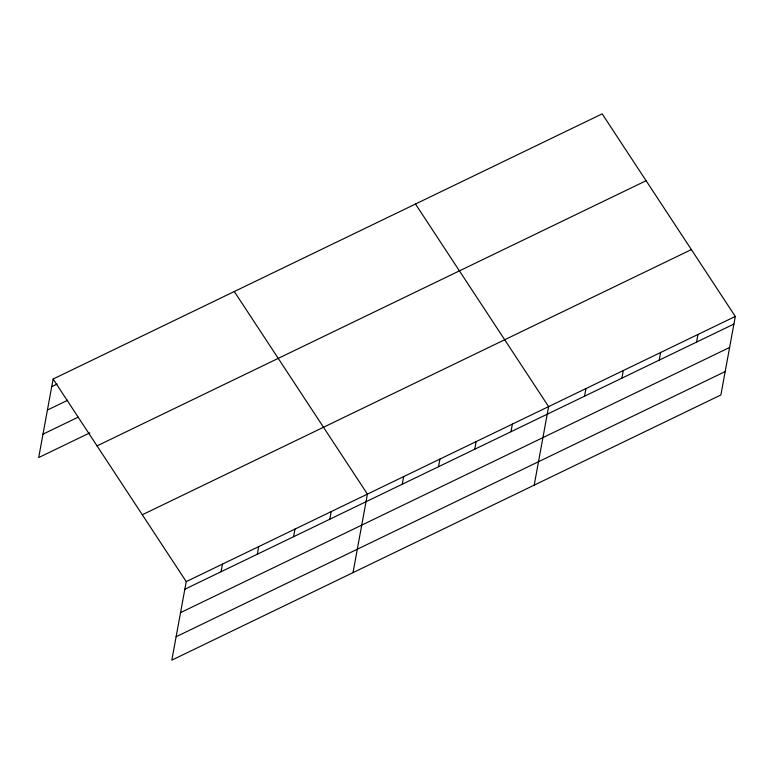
<?xml version="1.0" encoding="UTF-8"?>
<svg xmlns="http://www.w3.org/2000/svg" width="774" height="774" viewBox="0 0 774 774"><rect width="100%" height="100%" fill="white"/><g stroke="black" fill="none" stroke-linecap="round" stroke-linejoin="round"><path stroke-width="1.16" d="M53.116 379.028L186.234 581.613L171.828 660.135L720.884 394.972L735.3 316.44L602.172 113.865L53.116 379.028L38.7 457.56L89.861 432.85M221.074 571.725L222.477 564.111M257.316 554.223L258.709 546.608M293.549 536.721L294.952 529.106M329.792 519.219L331.195 511.604M353.012 572.634L367.427 494.102L234.299 291.527M402.267 484.224L403.67 476.6M438.51 466.722L439.903 459.098M474.743 449.22L476.145 441.606M510.985 431.718L512.378 424.104M534.205 485.124L548.621 406.602L415.493 204.017M584.554 396.182L585.957 388.567M621.89 378.157L623.293 370.533M659.225 360.123L660.628 352.509M696.561 342.089L697.964 334.474M51.713 386.652L57.044 384.078M47.417 410.046L67.667 400.264M42.996 434.156L78.164 417.167M97.04 445.882L646.106 180.719M142.31 514.758L691.366 249.596M186.234 581.613L735.3 316.44M184.841 589.227L733.897 324.064M180.545 612.631L729.611 347.458M176.124 636.731L725.18 371.568"/></g></svg>
